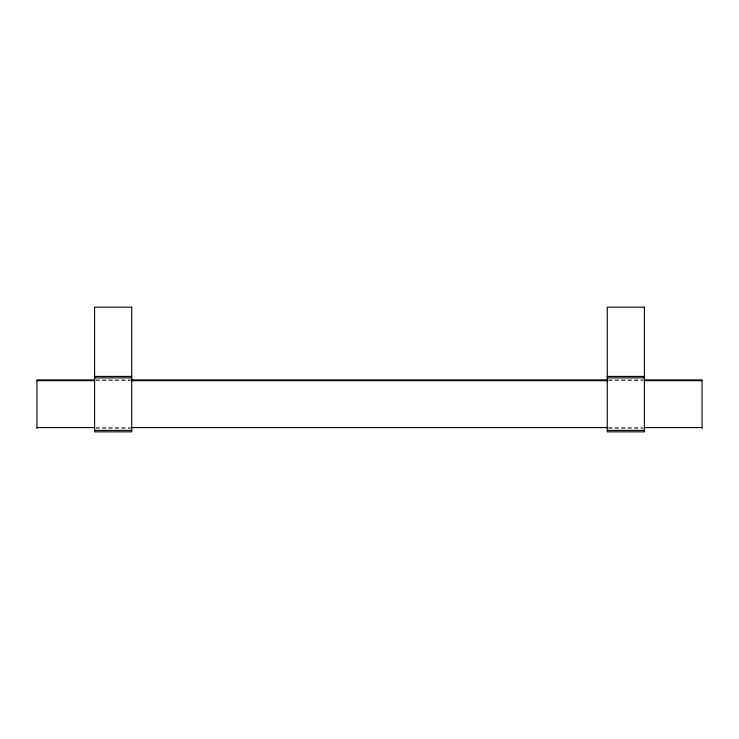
<?xml version="1.0" encoding="UTF-8"?>
<svg xmlns="http://www.w3.org/2000/svg" width="739" height="739" viewBox="0 0 739 739"><rect width="100%" height="100%" fill="white"/><g stroke="black" fill="none" stroke-linecap="round" stroke-linejoin="round"><path stroke-width="0.55" stroke-dasharray="3.69 2.77" d="M95.839 379.892L130.48 379.892M608.52 379.892L643.161 379.892M95.839 380.696L130.48 380.696M608.52 380.696L643.161 380.696M95.839 427.585L130.48 427.585M608.52 427.585L643.161 427.585M95.839 428.389L130.48 428.389M608.52 428.389L643.161 428.389"/><path stroke-width="1.11" d="M94.592 376.428L131.727 376.428M607.273 376.428L644.408 376.428M94.592 377.86L131.727 377.86M607.273 377.86L644.408 377.86M94.684 379.892L36.95 379.892L36.95 428.389M131.634 379.892L607.366 379.892M644.316 379.892L702.05 379.892L702.05 428.389M36.95 380.696L94.684 380.696M131.634 380.696L607.366 380.696M644.316 380.696L702.05 380.696M36.95 427.585L94.684 427.585M131.634 427.585L607.366 427.585M644.316 427.585L702.05 427.585M94.592 430.421L131.727 430.421M607.273 430.421L644.408 430.421M131.727 307.147L94.592 307.147L94.592 431.853L131.727 431.853L131.727 307.147M644.408 307.147L607.273 307.147L607.273 431.853L644.408 431.853L644.408 307.147"/></g></svg>
